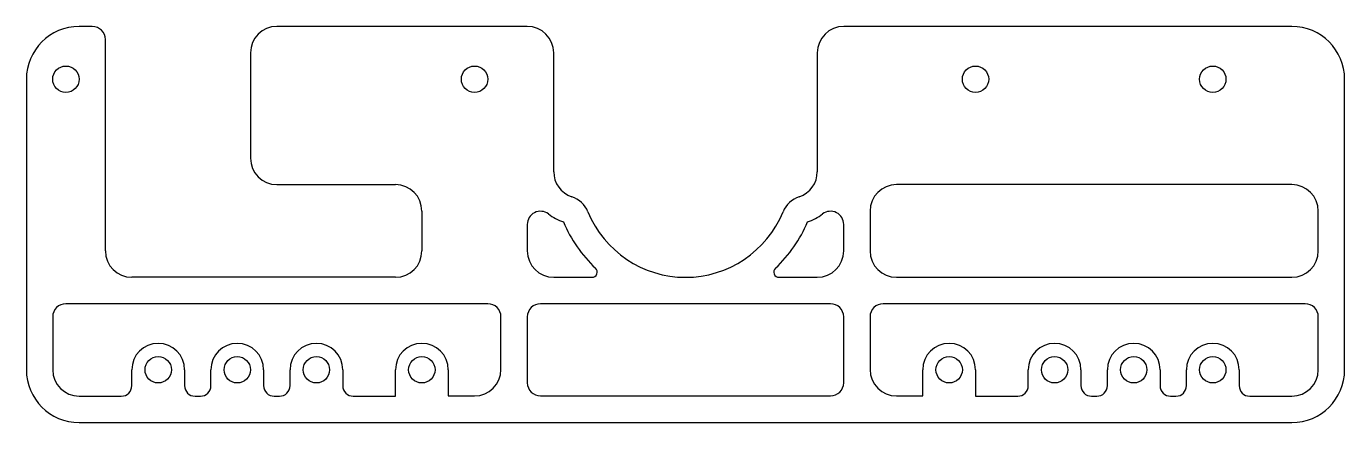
# Model space of a CAD drawing. Header units: millimetres. Extents: x -250 to 250, y -75 to 75.
import ezdxf

# ---------------------------------------------------------------- set-up
doc = ezdxf.new("R2010")
doc.units = ezdxf.units.MM

msp = doc.modelspace()

# ---------------------------------------------------------------- linework, layer by layer
at = {"color": 7, "linetype": 'Continuous', "lineweight": 25}
for p, q in [((-225, 75), (-230, 75)), ((-60, 75), (-155, 75)), ((230, 75), (60, 75)), ((-220, -10), (-220, 70)), ((-165, 65), (-165, 25.1)), ((-50, 20), (-50, 65)), ((50, 65), (50, 20)), ((-250, 55), (-250, -55)), ((250, -55), (250, 55)), ((-155, 15.1), (-110, 15.1)), ((230, 15.1), (80, 15.1)), ((-100, 5.1), (-100, -10)), ((70, 5.1), (70, -10)), ((240, -10), (240, 5.1)), ((-60, 0), (-60, -10)), ((60, -10), (60, 0)), ((-110, -20), (-210, -20)), ((-50, -20), (-35.5, -20)), ((35.5, -20), (50, -20)), ((80, -20), (230, -20)), ((-75, -30), (-235, -30)), ((55, -30), (-55, -30)), ((235, -30), (75, -30)), ((-240, -35), (-240, -55)), ((-70, -54.9), (-70, -35)), ((-60, -35), (-60, -59.9)), ((60, -59.9), (60, -35)), ((70, -35), (70, -54.9)), ((240, -55), (240, -35)), ((-210, -61), (-210, -55)), ((-190, -55), (-190, -61)), ((-180, -61), (-180, -55)), ((-160, -55), (-160, -61)), ((-150, -61), (-150, -55)), ((-130, -55), (-130, -61)), ((-110, -65), (-110, -55)), ((-90, -55), (-90, -64.9)), ((90, -64.9), (90, -55)), ((110, -55), (110, -65)), ((130, -61), (130, -55)), ((150, -55), (150, -61)), ((160, -61), (160, -55)), ((180, -55), (180, -61)), ((190, -61), (190, -55)), ((210, -55), (210, -61)), ((-230, -65), (-214, -65)), ((-186, -65), (-184, -65)), ((-156, -65), (-154, -65)), ((-126, -65), (-110, -65)), ((-90, -64.9), (-80, -64.9)), ((-55, -64.9), (55, -64.9)), ((80, -64.9), (90, -64.9)), ((110, -65), (126, -65)), ((154, -65), (156, -65)), ((184, -65), (186, -65)), ((214, -65), (230, -65)), ((-230, -75), (230, -75))]:
    msp.add_line(p, q, dxfattribs=at)
for centre in [(-80, 55), (110, 55), (-235, 55), (200, 55), (-200, -55), (-170, -55), (-140, -55), (-100, -55), (100, -55), (140, -55), (170, -55), (200, -55)]:
    msp.add_circle(centre, 5, dxfattribs=at)
for centre, radius, start, end in [((-225, 70), 5, 0, 90), ((60, 65), 10, 90, 180), ((230, 55), 20, 0, 90), ((-230, 55), 20, 90, 180), ((-155, 65), 10, 90, 180), ((-60, 65), 10, 0, 90), ((-155, 25.1), 10, 180, 270), ((-40, 20), 10, 180, 251.79), ((-110, 5.1), 10, 0, 90), ((40, 20), 10, 288.21, 0), ((80, 5.1), 10, 90, 180), ((230, 5.1), 10, 0, 90), ((-46.25, 1), 10, 22.3316, 71.79), ((46.25, 1), 10, 108.21, 157.6684), ((-55, 0), 5, 53.1301, 180), ((-40, 20), 20, 233.1301, 251.79), ((0, 20), 50, 202.3316, 226.9509), ((0, 20), 40, 202.3316, 337.6684), ((0, 20), 50, 313.0491, 337.6684), ((40, 20), 20, 288.21, 306.8699), ((55, 0), 5, 360, 126.8699), ((-210, -10), 10, 180, 270), ((-110, -10), 10, 270, 0), ((-50, -10), 10, 180, 270), ((50, -10), 10, 270, 0), ((80, -10), 10, 180, 270), ((230, -10), 10, 270, 0), ((-35.5, -18), 2, 270, 46.9509), ((35.5, -18), 2, 133.0491, 270), ((-235, -35), 5, 90, 180), ((-55, -35), 5, 90, 180), ((55, -35), 5, 0, 90), ((75, -35), 5, 90, 180), ((235, -35), 5, 0, 90), ((-75, -35), 5, 0, 90), ((-200, -55), 10, 0, 180), ((-170, -55), 10, 0, 180), ((-140, -55), 10, 0, 180), ((-100, -55), 10, 0, 180), ((100, -55), 10, 0, 180), ((140, -55), 10, 0, 180), ((170, -55), 10, 0, 180), ((200, -55), 10, 0, 180), ((-230, -55), 20, 180, 270), ((-230, -55), 10, 180, 270), ((-80, -54.9), 10, 270, 0), ((80, -54.9), 10, 180, 270), ((230, -55), 10, 270, 0), ((230, -55), 20, 270, 0), ((-55, -59.9), 5, 180, 270), ((55, -59.9), 5, 270, 0), ((-214, -61), 4, 270, 0), ((-186, -61), 4, 180, 270), ((-184, -61), 4, 270, 0), ((-156, -61), 4, 180, 270), ((-154, -61), 4, 270, 0), ((-126, -61), 4, 180, 270), ((126, -61), 4, 270, 0), ((154, -61), 4, 180, 270), ((156, -61), 4, 270, 0), ((184, -61), 4, 180, 270), ((186, -61), 4, 270, 0), ((214, -61), 4, 180, 270)]:
    msp.add_arc(centre, radius, start, end, dxfattribs=at)

doc.saveas('drawing.dxf')
